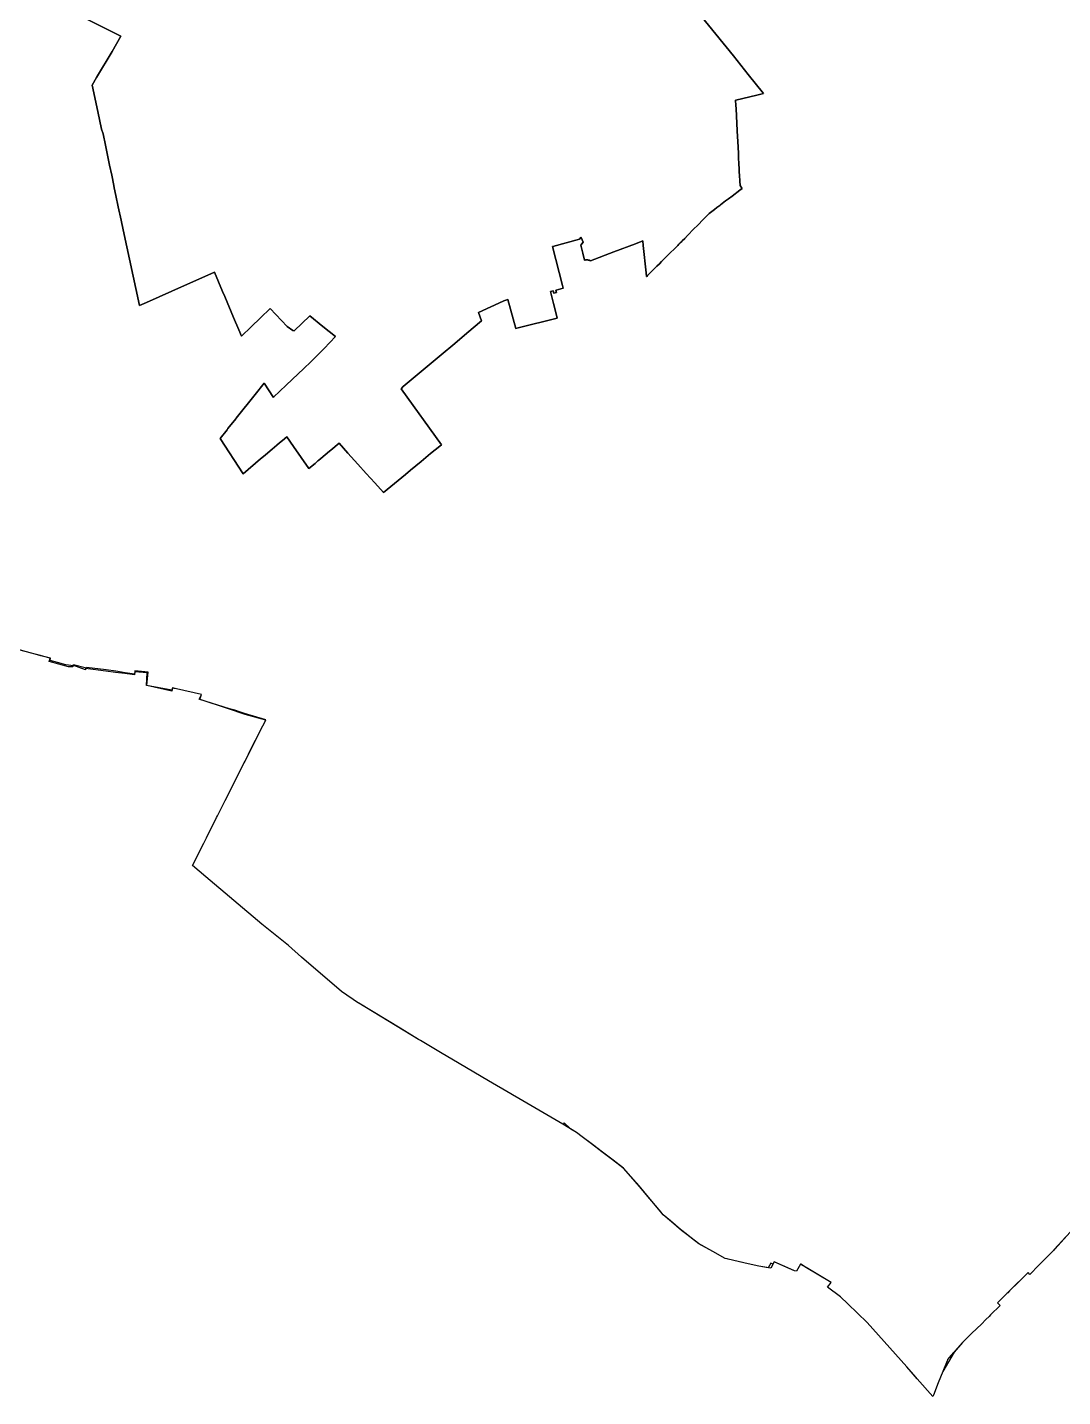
# Model space of a CAD drawing. Header units: inches. Extents: x 11258954 to 11313122, y 3645444 to 3695200.
# Drawn here: x 11268222 to 11276069, y 3645444 to 3655818 of the extents above; entities that cross this region are included whole.
import ezdxf

# ---------------------------------------------------------------- set-up
doc = ezdxf.new("R2010")
doc.units = ezdxf.units.IN
doc.header["$MEASUREMENT"] = 0
for name, color, linetype in [('SchoolBoardDistrict', 253, 'Continuous'), ('SchoolZone_Elementary', 251, 'Continuous'), ('SchoolZone_High', 63, 'Continuous'), ('SchoolZone_Middle', 154, 'Continuous')]:
    doc.layers.add(name, color=color, linetype=linetype)

msp = doc.modelspace()

# ---------------------------------------------------------------- linework, layer by layer
at = {"layer": 'SchoolBoardDistrict'}
msp.add_lwpolyline([(11276093.1875, 3646655.4375), (11276006.5485, 3646559.095), (11276000, 3646551.8125), (11275961.875, 3646513.4375), (11275888.2815, 3646439.4375), (11275819.875, 3646370.625), (11275808.125, 3646383.75), (11275735.5315, 3646312), (11275667.344, 3646244.625), (11275653.269, 3646230.6835), (11275647.5315, 3646225), (11275576.9065, 3646155.1875), (11275595.1875, 3646135.75), (11275523.969, 3646062.75), (11275513.7815, 3646052.3125), (11275488.594, 3646027.9375), (11275453.469, 3645993.9375), (11275381.844, 3645924.5625), (11275323.094, 3645867.6875), (11275311.1875, 3645854.375), (11275252.374, 3645788.4385), (11275243.6355, 3645778.6415), (11275242.8875, 3645777.803), (11275210.082, 3645741.031), (11275197.0625, 3645726.4375), (11275193.1755, 3645716.5975), (11275161.1875, 3645635.625), (11275126.375, 3645547.5), (11275089.6565, 3645454.5), (11275085.625, 3645444.3125), (11274967.0315, 3645579.875), (11274942.95, 3645607.4155), (11274921.344, 3645632.125), (11274888.75, 3645669.375), (11274587.625, 3646005.5), (11274440.719, 3646147.75), (11274386.7815, 3646200), (11274287.469, 3646273.5), (11274316.094, 3646308.6875), (11274124.7815, 3646422.875), (11274103.433, 3646435.6155), (11274081.844, 3646448.5), (11274052.5, 3646395.5), (11274036.0315, 3646396.6875), (11273985.9065, 3646419.625), (11273883, 3646466.6875), (11273857.375, 3646416.6875), (11273765.5625, 3646431.4375), (11273652.4375, 3646458.3125), (11273535.344, 3646486.125), (11273511.844, 3646491.6875), (11273418.844, 3646543.375), (11273310.594, 3646603.5625), (11273221.75, 3646673.1875), (11273191.1995, 3646695.423), (11273180.5315, 3646703.1875), (11273105.0625, 3646767.5), (11273042.875, 3646820.4375), (11273025.5315, 3646841.3125), (11272941.3125, 3646942.5), (11272863.4375, 3647036.0625), (11272795.625, 3647113), (11272739.969, 3647176.125), (11272662.344, 3647234.6875), (11272581.0315, 3647296.0625), (11272504.9065, 3647353.5625), (11272426.4375, 3647412.75), (11272384.469, 3647444.4375), (11272281.9525, 3647508.4745), (11272281.944, 3647508.4795), (11271948.0115, 3647702.559), (11271946.5005, 3647703.438), (11271916.363, 3647720.985), (11271912.6875, 3647723.125), (11271887.5455, 3647737.8765), (11271885.843, 3647738.874), (11271717.591, 3647837.4585), (11271494.2135, 3647968.343), (11271491.81, 3647969.746), (11271440, 3648000), (11271366.4065, 3648044), (11271202.461, 3648142.1455), (11271188.28, 3648150.6345), (11271047.0315, 3648235.1875), (11270733.625, 3648426), (11270733.3305, 3648426.1985), (11270602.219, 3648514.5625), (11270301.219, 3648775), (11270201.625, 3648861.8125), (11270000, 3649023.0625), (11269574.1875, 3649383.375), (11269474.3125, 3649467.875), (11269540.8125, 3649600.8125), (11269558.8175, 3649636.823), (11269579.7985, 3649678.7845), (11269580.5475, 3649680.2815), (11269582.2195, 3649683.6245), (11269656.6565, 3649832.4375), (11269662.496, 3649844.112), (11269720.468, 3649960.003), (11270006.995, 3650526.2735), (11270029.823, 3650571.2215), (11269869.043, 3650621.2435), (11269837.2485, 3650631.12), (11269795.1205, 3650644.2065), (11269755.344, 3650656.5625), (11269529.094, 3650726.9375), (11269543.0625, 3650763.125), (11269352.594, 3650806.3125), (11269335.852, 3650810.116), (11269321.7815, 3650813.3125), (11269317.2815, 3650795.75), (11269125.75, 3650832.625), (11269131.094, 3650929.25), (11269036.969, 3650934.8125), (11269034.5625, 3650913.4375), (11268960.1875, 3650922.9375), (11268889.6565, 3650931.9375), (11268817.094, 3650941.25), (11268664.1565, 3650960.8125), (11268663.1875, 3650950.75), (11268567.6875, 3650985.0625), (11268567.094, 3650974.265), (11268534.219, 3650972.375), (11268387.5315, 3651013), (11268394.125, 3651038.9375), (11268393.826, 3651039.0195), (11268321.9175, 3651058.5735), (11268249.982, 3651078.0225), (11268145.719, 3651106.25)], dxfattribs=at)
at = {"layer": 'SchoolZone_Elementary'}
for points in [[(11273250.1875, 3656000, 0), (11273574.75, 3655602.0625, 0), (11273686.2815, 3655462.4375, 0), (11273801.924, 3655317.767, 0), (11273802.4375, 3655317.125, 0), (11273752.422, 3655305.539, 0), (11273591.5575, 3655268.274, 0), (11273590.375, 3655268, 0), (11273592.469, 3655227.5625, 0), (11273593.719, 3655203.75, 0), (11273602.5315, 3655034.4375, 0), (11273608.9375, 3654911.625, 0), (11273611.4045, 3654864.205, 0), (11273612.875, 3654835.9375, 0), (11273615.8125, 3654779.6875, 0), (11273617.2815, 3654751.5625, 0), (11273618.8125, 3654722.125, 0), (11273619.969, 3654699.9375, 0), (11273622.4065, 3654653.625, 0), (11273624.1565, 3654619.875, 0), (11273637.208, 3654601.3805, 0), (11273639.5215, 3654598.1025, 0), (11273639.594, 3654598, 0), (11273623.875, 3654586.0625, 0), (11273564.5, 3654540.9375, 0), (11273536.625, 3654519.75, 0), (11273514.9375, 3654503.25, 0), (11273488.5315, 3654483.1875, 0), (11273475.0625, 3654472.9375, 0), (11273470.2815, 3654469.3125, 0), (11273449.625, 3654453.625, 0), (11273430.0315, 3654438.75, 0), (11273409.7815, 3654423.3125, 0), (11273390.424, 3654408.5985, 0), (11273389.719, 3654408.0625, 0), (11273387.594, 3654405.6875, 0), (11273370.625, 3654388.4375, 0), (11273355.344, 3654372.875, 0), (11273337.4375, 3654354.625, 0), (11273310.875, 3654327.625, 0), (11273303.594, 3654320.1875, 0), (11273272.4065, 3654288.5, 0), (11273228.219, 3654243.5625, 0), (11273225.5625, 3654240.875, 0), (11273205.219, 3654220.1875, 0), (11273186.8125, 3654201.4375, 0), (11273182.75, 3654197.3125, 0), (11273171.719, 3654186.0625, 0), (11273161.5315, 3654175.6875, 0), (11273152.3125, 3654166.3125, 0), (11273134.9375, 3654148.625, 0), (11273131.875, 3654145.5, 0), (11273129.4065, 3654143, 0), (11273093.0195, 3654107.7045, 0), (11273091.92, 3654106.638, 0), (11273091.9065, 3654106.625, 0), (11273091.668, 3654107.047, 0), (11273091.625, 3654107.125, 0), (11273065.2815, 3654080.6875, 0), (11273046.0315, 3654061.4375, 0), (11273030.125, 3654045.4375, 0), (11273012.7815, 3654028.0625, 0), (11272994.75, 3654009.9375, 0), (11272978.9065, 3653994.0625, 0), (11272958.594, 3653973.6875, 0), (11272941.5625, 3653956.625, 0), (11272924.094, 3653939.125, 0), (11272917.18, 3653932.1895, 0), (11272916.0485, 3653931.0545, 0), (11272912.9945, 3653958.9605, 0), (11272890.209, 3654167.1515, 0), (11272886.5895, 3654200.041, 0), (11272832.0515, 3654179.4145, 0), (11272667.7985, 3654117.292, 0), (11272491.0725, 3654050.452, 0), (11272488.84, 3654051.3895, 0), (11272486.5775, 3654052.2515, 0), (11272484.2875, 3654053.038, 0), (11272481.9725, 3654053.748, 0), (11272479.635, 3654054.3805, 0), (11272477.278, 3654054.935, 0), (11272474.904, 3654055.4105, 0), (11272472.5155, 3654055.8065, 0), (11272470.1145, 3654056.123, 0), (11272467.705, 3654056.3595, 0), (11272465.2885, 3654056.5155, 0), (11272462.8685, 3654056.591, 0), (11272460.447, 3654056.586, 0), (11272458.0275, 3654056.5005, 0), (11272455.612, 3654056.3345, 0), (11272453.203, 3654056.088, 0), (11272450.804, 3654055.7615, 0), (11272448.417, 3654055.3555, 0), (11272446.0445, 3654054.87, 0), (11272432.8545, 3654106.6165, 0), (11272417.074, 3654168.5255, 0), (11272434.1515, 3654191.3675, 0), (11272418.8675, 3654225.475, 0), (11272418.796, 3654225.634, 0), (11272408.1605, 3654213.88, 0), (11272407.3, 3654212.929, 0), (11272205.074, 3654159.4195, 0), (11272203.7605, 3654159.072, 0), (11272278.1015, 3653862.246, 0), (11272283.974, 3653842.2645, 0), (11272284.177, 3653841.5735, 0), (11272229.6425, 3653828.008, 0), (11272228.3515, 3653827.687, 0), (11272232.1445, 3653809.5435, 0), (11272232.288, 3653808.857, 0), (11272212.9485, 3653803.759, 0), (11272208.443, 3653822.7345, 0), (11272188.2045, 3653817.7, 0), (11272186.887, 3653817.3725, 0), (11272209.5905, 3653726.156, 0), (11272211.6945, 3653717.698, 0), (11272237.177, 3653615.2495, 0), (11272237.3505, 3653614.551, 0), (11271943.3125, 3653541.412, 0), (11271924.677, 3653537.0945, 0), (11271864.1595, 3653757.486, 0), (11271834.4445, 3653747.187, 0), (11271829.8, 3653745.03, 0), (11271642.13, 3653657.535, 0), (11271664.331, 3653593.875, 0), (11271554.138, 3653501.0805, 0), (11271462.233, 3653423.41, 0), (11271359.315, 3653336.4745, 0), (11271072.0205, 3653098.0845, 0), (11271055.755, 3653080.9555, 0), (11271361.699, 3652656.8105, 0), (11271361.7395, 3652656.7545, 0), (11271348.1565, 3652645.625, 0), (11271278.969, 3652588.75, 0), (11271206.5315, 3652528.8125, 0), (11271127.3125, 3652463.5625, 0), (11271088.4065, 3652431.75, 0), (11271005, 3652362.25, 0), (11270922.745, 3652293.5185, 0), (11270856.7795, 3652366.5865, 0), (11270790.8145, 3652439.654, 0), (11270726.956, 3652510.388, 0), (11270652.4465, 3652592.92, 0), (11270585.3335, 3652667.1385, 0), (11270556.533, 3652643.216, 0), (11270534.994, 3652625.3255, 0), (11270513.455, 3652607.4355, 0), (11270479.608, 3652579.3215, 0), (11270445.761, 3652551.2075, 0), (11270431.6835, 3652539.515, 0), (11270424.222, 3652533.3175, 0), (11270402.7275, 3652515.373, 0), (11270354.5725, 3652475.172, 0), (11270239.8525, 3652642.205, 0), (11270188.7495, 3652716.6115, 0), (11270155.2005, 3652688.143, 0), (11270133.851, 3652670.0265, 0), (11270112.5015, 3652651.91, 0), (11270078.9525, 3652623.4415, 0), (11270045.4035, 3652594.973, 0), (11270024.054, 3652576.8565, 0), (11269990.505, 3652548.388, 0), (11269857.833, 3652435.8085, 0), (11269683.159, 3652704.0845, 0), (11269735.876, 3652770.2655, 0), (11269742.305, 3652778.337, 0), (11269802.308, 3652853.6655, 0), (11269805.136, 3652857.2155, 0), (11269948.3165, 3653036.9655, 0), (11270016.422, 3653122.466, 0), (11270016.5695, 3653122.2415, 0), (11270086.8115, 3653015.199, 0), (11270087.9275, 3653016.2665, 0), (11270184.3795, 3653108.5015, 0), (11270228.2855, 3653150.488, 0), (11270318.073, 3653233.853, 0), (11270371.723, 3653283.665, 0), (11270470.9575, 3653385.73, 0), (11270558.9065, 3653476.1875, 0), (11270461.969, 3653551.8125, 0), (11270362.8865, 3653633.259, 0), (11270244.3375, 3653518.3905, 0), (11270235.004, 3653521.9775, 0), (11270192.2945, 3653553.1715, 0), (11270061.8075, 3653687.806, 0), (11269989.9905, 3653618.219, 0), (11269918.174, 3653548.632, 0), (11269846.35, 3653478.748, 0), (11269825.495, 3653527.809, 0), (11269785.7415, 3653621.3305, 0), (11269718.7165, 3653779.0105, 0), (11269702.279, 3653817.6775, 0), (11269640.5675, 3653962.8565, 0), (11269318.2465, 3653820.395, 0), (11269124.4335, 3653734.7325, 0), (11269073.2775, 3653712.1225, 0), (11268949.2125, 3654284.494, 0), (11268933.465, 3654357.1445, 0), (11268911.554, 3654459.1305, 0), (11268893.438, 3654545.2455, 0), (11268881.465, 3654602.411, 0), (11268877.5215, 3654621.604, 0), (11268861.824, 3654698.008, 0), (11268846.126, 3654774.412, 0), (11268830.4285, 3654850.8165, 0), (11268814.7305, 3654927.2205, 0), (11268797.5455, 3655010.863, 0), (11268783.486, 3655046.891, 0), (11268755.7925, 3655180.306, 0), (11268714.5735, 3655381.7185, 0), (11268746.34, 3655437.822, 0), (11268864.5085, 3655636.664, 0), (11268930.507, 3655752.6975, 0), (11268358.5855, 3656040.767, 0)], [(11268358.5855, 3656040.767, 0), (11268930.507, 3655752.6975, 0), (11268864.5085, 3655636.664, 0), (11268746.34, 3655437.822, 0), (11268714.5735, 3655381.7185, 0), (11268755.7925, 3655180.306, 0), (11268783.486, 3655046.891, 0), (11268797.5455, 3655010.863, 0), (11268814.7305, 3654927.2205, 0), (11268830.4285, 3654850.8165, 0), (11268846.126, 3654774.412, 0), (11268861.824, 3654698.008, 0), (11268877.5215, 3654621.604, 0), (11268881.465, 3654602.411, 0), (11268893.438, 3654545.2455, 0), (11268911.554, 3654459.1305, 0), (11268933.465, 3654357.1445, 0), (11268949.2125, 3654284.494, 0), (11269073.2775, 3653712.1225, 0), (11269124.4335, 3653734.7325, 0), (11269318.2465, 3653820.395, 0), (11269640.5675, 3653962.8565, 0), (11269702.279, 3653817.6775, 0), (11269718.7165, 3653779.0105, 0), (11269785.7415, 3653621.3305, 0), (11269825.495, 3653527.809, 0), (11269846.35, 3653478.748, 0), (11269918.174, 3653548.632, 0), (11269989.9905, 3653618.219, 0), (11270061.8075, 3653687.806, 0), (11270192.2945, 3653553.1715, 0), (11270235.004, 3653521.9775, 0), (11270244.3375, 3653518.3905, 0), (11270362.8865, 3653633.259, 0), (11270461.969, 3653551.8125, 0), (11270558.9065, 3653476.1875, 0), (11270470.9575, 3653385.73, 0), (11270371.723, 3653283.665, 0), (11270318.073, 3653233.853, 0), (11270228.2855, 3653150.488, 0), (11270184.3795, 3653108.5015, 0), (11270087.9275, 3653016.2665, 0), (11270086.8115, 3653015.199, 0), (11270016.5695, 3653122.2415, 0), (11270016.422, 3653122.466, 0), (11269948.3165, 3653036.9655, 0), (11269805.136, 3652857.2155, 0), (11269802.308, 3652853.6655, 0), (11269742.305, 3652778.337, 0), (11269735.876, 3652770.2655, 0), (11269683.159, 3652704.0845, 0), (11269857.833, 3652435.8085, 0), (11269990.505, 3652548.388, 0), (11270024.054, 3652576.8565, 0), (11270045.4035, 3652594.973, 0), (11270078.9525, 3652623.4415, 0), (11270112.5015, 3652651.91, 0), (11270133.851, 3652670.0265, 0), (11270155.2005, 3652688.143, 0), (11270188.7495, 3652716.6115, 0), (11270239.8525, 3652642.205, 0), (11270354.5725, 3652475.172, 0), (11270402.7275, 3652515.373, 0), (11270424.222, 3652533.3175, 0), (11270431.6835, 3652539.515, 0), (11270445.761, 3652551.2075, 0), (11270479.608, 3652579.3215, 0), (11270513.455, 3652607.4355, 0), (11270534.994, 3652625.3255, 0), (11270556.533, 3652643.216, 0), (11270585.3335, 3652667.1385, 0), (11270652.4465, 3652592.92, 0), (11270726.956, 3652510.388, 0), (11270790.8145, 3652439.654, 0), (11270856.7795, 3652366.5865, 0), (11270922.745, 3652293.5185, 0), (11271005, 3652362.25, 0), (11271088.4065, 3652431.75, 0), (11271127.3125, 3652463.5625, 0), (11271206.5315, 3652528.8125, 0), (11271278.969, 3652588.75, 0), (11271348.1565, 3652645.625, 0), (11271361.7395, 3652656.7545, 0), (11271361.699, 3652656.8105, 0), (11271055.755, 3653080.9555, 0), (11271072.0205, 3653098.0845, 0), (11271359.315, 3653336.4745, 0), (11271462.233, 3653423.41, 0), (11271554.138, 3653501.0805, 0), (11271664.331, 3653593.875, 0), (11271642.13, 3653657.535, 0), (11271829.8, 3653745.03, 0), (11271834.4445, 3653747.187, 0), (11271864.1595, 3653757.486, 0), (11271924.677, 3653537.0945, 0), (11271943.3125, 3653541.412, 0), (11272237.3505, 3653614.551, 0), (11272237.177, 3653615.2495, 0), (11272211.6945, 3653717.698, 0), (11272209.5905, 3653726.156, 0), (11272186.887, 3653817.3725, 0), (11272188.2045, 3653817.7, 0), (11272208.443, 3653822.7345, 0), (11272212.9485, 3653803.759, 0), (11272232.288, 3653808.857, 0), (11272232.1445, 3653809.5435, 0), (11272228.3515, 3653827.687, 0), (11272229.6425, 3653828.008, 0), (11272284.177, 3653841.5735, 0), (11272283.974, 3653842.2645, 0), (11272278.1015, 3653862.246, 0), (11272203.7605, 3654159.072, 0), (11272205.074, 3654159.4195, 0), (11272407.3, 3654212.929, 0), (11272408.1605, 3654213.88, 0), (11272418.796, 3654225.634, 0), (11272418.8675, 3654225.475, 0), (11272434.1515, 3654191.3675, 0), (11272417.074, 3654168.5255, 0), (11272432.8545, 3654106.6165, 0), (11272446.0445, 3654054.87, 0), (11272448.417, 3654055.3555, 0), (11272450.804, 3654055.7615, 0), (11272453.203, 3654056.088, 0), (11272455.612, 3654056.3345, 0), (11272458.0275, 3654056.5005, 0), (11272460.447, 3654056.586, 0), (11272462.8685, 3654056.591, 0), (11272465.2885, 3654056.5155, 0), (11272467.705, 3654056.3595, 0), (11272470.1145, 3654056.123, 0), (11272472.5155, 3654055.8065, 0), (11272474.904, 3654055.4105, 0), (11272477.278, 3654054.935, 0), (11272479.635, 3654054.3805, 0), (11272481.9725, 3654053.748, 0), (11272484.2875, 3654053.038, 0), (11272486.5775, 3654052.2515, 0), (11272488.84, 3654051.3895, 0), (11272491.0725, 3654050.452, 0), (11272667.7985, 3654117.292, 0), (11272832.0515, 3654179.4145, 0), (11272886.5895, 3654200.041, 0), (11272890.209, 3654167.1515, 0), (11272912.9945, 3653958.9605, 0), (11272916.0485, 3653931.0545, 0), (11272917.18, 3653932.1895, 0), (11272924.094, 3653939.125, 0), (11272941.5625, 3653956.625, 0), (11272958.594, 3653973.6875, 0), (11272978.9065, 3653994.0625, 0), (11272994.75, 3654009.9375, 0), (11273012.7815, 3654028.0625, 0), (11273030.125, 3654045.4375, 0), (11273046.0315, 3654061.4375, 0), (11273065.2815, 3654080.6875, 0), (11273091.625, 3654107.125, 0), (11273091.668, 3654107.047, 0), (11273091.9065, 3654106.625, 0), (11273091.92, 3654106.638, 0), (11273093.0195, 3654107.7045, 0), (11273129.4065, 3654143, 0), (11273131.875, 3654145.5, 0), (11273134.9375, 3654148.625, 0), (11273152.3125, 3654166.3125, 0), (11273161.5315, 3654175.6875, 0), (11273171.719, 3654186.0625, 0), (11273182.75, 3654197.3125, 0), (11273186.8125, 3654201.4375, 0), (11273205.219, 3654220.1875, 0), (11273225.5625, 3654240.875, 0), (11273228.219, 3654243.5625, 0), (11273272.4065, 3654288.5, 0), (11273303.594, 3654320.1875, 0), (11273310.875, 3654327.625, 0), (11273337.4375, 3654354.625, 0), (11273355.344, 3654372.875, 0), (11273370.625, 3654388.4375, 0), (11273387.594, 3654405.6875, 0), (11273389.719, 3654408.0625, 0), (11273390.424, 3654408.5985, 0), (11273409.7815, 3654423.3125, 0), (11273430.0315, 3654438.75, 0), (11273449.625, 3654453.625, 0), (11273470.2815, 3654469.3125, 0), (11273475.0625, 3654472.9375, 0), (11273488.5315, 3654483.1875, 0), (11273514.9375, 3654503.25, 0), (11273536.625, 3654519.75, 0), (11273564.5, 3654540.9375, 0), (11273623.875, 3654586.0625, 0), (11273639.594, 3654598, 0), (11273639.5215, 3654598.1025, 0), (11273637.208, 3654601.3805, 0), (11273624.1565, 3654619.875, 0), (11273622.4065, 3654653.625, 0), (11273619.969, 3654699.9375, 0), (11273618.8125, 3654722.125, 0), (11273617.2815, 3654751.5625, 0), (11273615.8125, 3654779.6875, 0), (11273612.875, 3654835.9375, 0), (11273611.4045, 3654864.205, 0), (11273608.9375, 3654911.625, 0), (11273602.5315, 3655034.4375, 0), (11273593.719, 3655203.75, 0), (11273592.469, 3655227.5625, 0), (11273590.375, 3655268, 0), (11273591.5575, 3655268.274, 0), (11273752.422, 3655305.539, 0), (11273802.4375, 3655317.125, 0), (11273801.924, 3655317.767, 0), (11273686.2815, 3655462.4375, 0), (11273574.75, 3655602.0625, 0), (11273250.1875, 3656000, 0)], [(11276310.094, 3646895.5625, 0), (11276009.495, 3646562.3715, 0), (11275888.2815, 3646439.4375, 0), (11275819.875, 3646370.625, 0), (11275808.125, 3646383.75, 0), (11275667.344, 3646244.625, 0), (11275647.5315, 3646225, 0), (11275576.9065, 3646155.1875, 0), (11275595.1875, 3646135.75, 0), (11275523.969, 3646062.75, 0), (11275513.7815, 3646052.3125, 0), (11275488.594, 3646027.9375, 0), (11275453.469, 3645993.9375, 0), (11275381.844, 3645924.5625, 0), (11275323.094, 3645867.6875, 0), (11275311.1875, 3645854.375, 0), (11275246.712, 3645782.0905, 0), (11275161.1875, 3645635.625, 0), (11275126.375, 3645547.5, 0), (11275089.6565, 3645454.5, 0), (11275086.2605, 3645445.919, 0), (11275085.625, 3645444.3125, 0), (11274967.0315, 3645579.875, 0), (11274921.344, 3645632.125, 0), (11274888.75, 3645669.375, 0), (11274587.625, 3646005.5, 0), (11274440.719, 3646147.75, 0), (11274386.7815, 3646200, 0), (11274287.469, 3646273.5, 0), (11274316.094, 3646308.6875, 0), (11274127.9965, 3646421.0955, 0), (11274085.0005, 3646446.616, 0), (11274082.2765, 3646448.242, 0), (11274081.844, 3646448.5, 0), (11274052.5, 3646395.5, 0), (11274036.0315, 3646396.6875, 0), (11273979.5455, 3646422.534, 0), (11273883, 3646466.6875, 0), (11273873.1215, 3646447.412, 0), (11273857.746, 3646454.577, 0), (11273837.393, 3646419.8975, 0), (11273765.5625, 3646431.4375, 0), (11273754.0295, 3646434.1775, 0), (11273652.4375, 3646458.3125, 0), (11273644.01, 3646460.314, 0), (11273535.344, 3646486.125, 0), (11273525.9285, 3646488.3535, 0), (11273511.844, 3646491.6875, 0), (11273418.844, 3646543.375, 0), (11273417.949, 3646543.8725, 0), (11273311.9985, 3646602.7815, 0), (11273256.5295, 3646645.9315, 0), (11273214.865, 3646678.343, 0), (11273172.1555, 3646710.325, 0), (11273172.1465, 3646710.332, 0), (11273096.2255, 3646775.0225, 0), (11273042.875, 3646820.4375, 0), (11273020.739, 3646847.0705, 0), (11273020.5795, 3646847.2625, 0), (11273020.4625, 3646847.403, 0), (11272942.285, 3646941.3315, 0), (11272858.458, 3647041.712, 0), (11272795.6245, 3647112.9995, 0), (11272792.6075, 3647116.4225, 0), (11272736.883, 3647178.453, 0), (11272657.0455, 3647238.687, 0), (11272577.223, 3647298.939, 0), (11272497.4155, 3647359.213, 0), (11272426.4375, 3647412.75, 0), (11272384.469, 3647444.4375, 0), (11272340.7675, 3647471.7355, 0), (11272336.154, 3647476.131, 0), (11272291.0945, 3647519.063, 0), (11272282.917, 3647509.6045, 0), (11272281.944, 3647508.4795, 0), (11271948.0115, 3647702.559, 0), (11271946.5005, 3647703.438, 0), (11271912.6875, 3647723.125, 0), (11271887.5455, 3647737.8765, 0), (11271885.843, 3647738.874, 0), (11271717.591, 3647837.4585, 0), (11271494.2135, 3647968.343, 0), (11271440, 3648000, 0), (11271366.4065, 3648044, 0), (11271202.461, 3648142.1455, 0), (11271188.28, 3648150.6345, 0), (11270733.625, 3648426, 0), (11270733.3305, 3648426.1985, 0), (11270602.219, 3648514.5625, 0), (11270301.219, 3648775, 0), (11270201.625, 3648861.8125, 0), (11270000, 3649023.0625, 0), (11269574.1875, 3649383.375, 0), (11269474.3125, 3649467.875, 0), (11269542.0715, 3649601.7145, 0), (11269579.7985, 3649678.7845, 0), (11269656.6565, 3649832.4375, 0), (11269662.496, 3649844.112, 0), (11269720.468, 3649960.003, 0), (11269841.227, 3650198.662, 0), (11269848.745, 3650213.5195, 0), (11269897.6105, 3650310.0945, 0), (11269899.4725, 3650313.7745, 0), (11270006.995, 3650526.2735, 0), (11270030.207, 3650569.404, 0), (11269872.929, 3650613.6025, 0), (11269866.2175, 3650615.809, 0), (11269754.1055, 3650652.664, 0), (11269525.8045, 3650727.7145, 0), (11269541.168, 3650763.8545, 0), (11269352.8635, 3650808.089, 0), (11269323.1165, 3650815.1775, 0), (11269316.6115, 3650789.6945, 0), (11269129.042, 3650832.894, 0), (11269137.5785, 3650934.135, 0), (11269037.5675, 3650944.0345, 0), (11269035.5175, 3650919.1185, 0), (11268963.8385, 3650929.3135, 0), (11268891.72, 3650939.5705, 0), (11268819.2935, 3650949.8715, 0), (11268670.513, 3650968.9605, 0), (11268669.965, 3650962.283, 0), (11268572.3875, 3650988.546, 0), (11268571.8645, 3650981.996, 0), (11268514.7495, 3650989.102, 0), (11268451.361, 3651006.296, 0), (11268422.3305, 3651014.1775, 0), (11268394.034, 3651021.8595, 0), (11268397.796, 3651038.151, 0), (11268397.496, 3651038.228, 0), (11268325.676, 3651057.8355, 0), (11268253.7865, 3651077.4615, 0), (11268158.0285, 3651103.6035, 0)]]:
    msp.add_polyline3d(points, dxfattribs=at)
at = {"layer": 'SchoolZone_High'}
msp.add_polyline3d([(11276310.094, 3646895.5625, 0), (11276009.495, 3646562.3715, 0), (11275888.2815, 3646439.4375, 0), (11275819.875, 3646370.625, 0), (11275808.125, 3646383.75, 0), (11275667.344, 3646244.625, 0), (11275647.5315, 3646225, 0), (11275576.9065, 3646155.1875, 0), (11275595.1875, 3646135.75, 0), (11275523.969, 3646062.75, 0), (11275513.7815, 3646052.3125, 0), (11275488.594, 3646027.9375, 0), (11275453.469, 3645993.9375, 0), (11275381.844, 3645924.5625, 0), (11275323.094, 3645867.6875, 0), (11275311.1875, 3645854.375, 0), (11275246.712, 3645782.0905, 0), (11275161.1875, 3645635.625, 0), (11275126.375, 3645547.5, 0), (11275089.6565, 3645454.5, 0), (11275086.2605, 3645445.919, 0), (11275085.625, 3645444.3125, 0), (11274967.0315, 3645579.875, 0), (11274921.344, 3645632.125, 0), (11274888.75, 3645669.375, 0), (11274587.625, 3646005.5, 0), (11274440.719, 3646147.75, 0), (11274386.7815, 3646200, 0), (11274287.469, 3646273.5, 0), (11274316.094, 3646308.6875, 0), (11274127.9965, 3646421.0955, 0), (11274085.0005, 3646446.616, 0), (11274082.2765, 3646448.242, 0), (11274081.844, 3646448.5, 0), (11274052.5, 3646395.5, 0), (11274036.0315, 3646396.6875, 0), (11273979.5455, 3646422.534, 0), (11273883, 3646466.6875, 0), (11273873.1215, 3646447.412, 0), (11273857.746, 3646454.577, 0), (11273837.393, 3646419.8975, 0), (11273765.5625, 3646431.4375, 0), (11273754.0295, 3646434.1775, 0), (11273652.4375, 3646458.3125, 0), (11273644.01, 3646460.314, 0), (11273535.344, 3646486.125, 0), (11273525.9285, 3646488.3535, 0), (11273511.844, 3646491.6875, 0), (11273418.844, 3646543.375, 0), (11273417.949, 3646543.8725, 0), (11273311.9985, 3646602.7815, 0), (11273256.5295, 3646645.9315, 0), (11273214.865, 3646678.343, 0), (11273172.1555, 3646710.325, 0), (11273172.1465, 3646710.332, 0), (11273096.2255, 3646775.0225, 0), (11273042.875, 3646820.4375, 0), (11273020.739, 3646847.0705, 0), (11273020.5795, 3646847.2625, 0), (11273020.4625, 3646847.403, 0), (11272942.285, 3646941.3315, 0), (11272858.458, 3647041.712, 0), (11272795.6245, 3647112.9995, 0), (11272792.6075, 3647116.4225, 0), (11272736.883, 3647178.453, 0), (11272657.0455, 3647238.687, 0), (11272577.223, 3647298.939, 0), (11272497.4155, 3647359.213, 0), (11272426.4375, 3647412.75, 0), (11272384.469, 3647444.4375, 0), (11272340.7675, 3647471.7355, 0), (11272336.154, 3647476.131, 0), (11272291.0945, 3647519.063, 0), (11272282.917, 3647509.6045, 0), (11272281.944, 3647508.4795, 0), (11271948.0115, 3647702.559, 0), (11271946.5005, 3647703.438, 0), (11271912.6875, 3647723.125, 0), (11271887.5455, 3647737.8765, 0), (11271885.843, 3647738.874, 0), (11271717.591, 3647837.4585, 0), (11271494.2135, 3647968.343, 0), (11271440, 3648000, 0), (11271366.4065, 3648044, 0), (11271202.461, 3648142.1455, 0), (11271188.28, 3648150.6345, 0), (11270733.625, 3648426, 0), (11270733.3305, 3648426.1985, 0), (11270602.219, 3648514.5625, 0), (11270301.219, 3648775, 0), (11270201.625, 3648861.8125, 0), (11270000, 3649023.0625, 0), (11269574.1875, 3649383.375, 0), (11269474.3125, 3649467.875, 0), (11269542.0715, 3649601.7145, 0), (11269579.7985, 3649678.7845, 0), (11269656.6565, 3649832.4375, 0), (11269662.496, 3649844.112, 0), (11269720.468, 3649960.003, 0), (11269841.227, 3650198.662, 0), (11269848.745, 3650213.5195, 0), (11269897.6105, 3650310.0945, 0), (11269899.4725, 3650313.7745, 0), (11270006.995, 3650526.2735, 0), (11270030.207, 3650569.404, 0), (11269872.929, 3650613.6025, 0), (11269866.2175, 3650615.809, 0), (11269754.1055, 3650652.664, 0), (11269525.8045, 3650727.7145, 0), (11269541.168, 3650763.8545, 0), (11269352.8635, 3650808.089, 0), (11269323.1165, 3650815.1775, 0), (11269316.6115, 3650789.6945, 0), (11269129.042, 3650832.894, 0), (11269137.5785, 3650934.135, 0), (11269037.5675, 3650944.0345, 0), (11269035.5175, 3650919.1185, 0), (11268963.8385, 3650929.3135, 0), (11268891.72, 3650939.5705, 0), (11268819.2935, 3650949.8715, 0), (11268670.513, 3650968.9605, 0), (11268669.965, 3650962.283, 0), (11268572.3875, 3650988.546, 0), (11268571.8645, 3650981.996, 0), (11268514.7495, 3650989.102, 0), (11268451.361, 3651006.296, 0), (11268422.3305, 3651014.1775, 0), (11268394.034, 3651021.8595, 0), (11268397.796, 3651038.151, 0), (11268397.496, 3651038.228, 0), (11268325.676, 3651057.8355, 0), (11268253.7865, 3651077.4615, 0), (11268158.0285, 3651103.6035, 0)], dxfattribs=at)
at = {"layer": 'SchoolZone_Middle'}
msp.add_polyline3d([(11276310.094, 3646895.5625, 0), (11276009.495, 3646562.3715, 0), (11275888.2815, 3646439.4375, 0), (11275819.875, 3646370.625, 0), (11275808.125, 3646383.75, 0), (11275667.344, 3646244.625, 0), (11275647.5315, 3646225, 0), (11275576.9065, 3646155.1875, 0), (11275595.1875, 3646135.75, 0), (11275523.969, 3646062.75, 0), (11275513.7815, 3646052.3125, 0), (11275488.594, 3646027.9375, 0), (11275453.469, 3645993.9375, 0), (11275381.844, 3645924.5625, 0), (11275323.094, 3645867.6875, 0), (11275311.1875, 3645854.375, 0), (11275246.712, 3645782.0905, 0), (11275161.1875, 3645635.625, 0), (11275126.375, 3645547.5, 0), (11275089.6565, 3645454.5, 0), (11275086.2605, 3645445.919, 0), (11275085.625, 3645444.3125, 0), (11274967.0315, 3645579.875, 0), (11274921.344, 3645632.125, 0), (11274888.75, 3645669.375, 0), (11274587.625, 3646005.5, 0), (11274440.719, 3646147.75, 0), (11274386.7815, 3646200, 0), (11274287.469, 3646273.5, 0), (11274316.094, 3646308.6875, 0), (11274127.9965, 3646421.0955, 0), (11274085.0005, 3646446.616, 0), (11274082.2765, 3646448.242, 0), (11274081.844, 3646448.5, 0), (11274052.5, 3646395.5, 0), (11274036.0315, 3646396.6875, 0), (11273979.5455, 3646422.534, 0), (11273883, 3646466.6875, 0), (11273873.1215, 3646447.412, 0), (11273857.746, 3646454.577, 0), (11273837.393, 3646419.8975, 0), (11273765.5625, 3646431.4375, 0), (11273754.0295, 3646434.1775, 0), (11273652.4375, 3646458.3125, 0), (11273644.01, 3646460.314, 0), (11273535.344, 3646486.125, 0), (11273525.9285, 3646488.3535, 0), (11273511.844, 3646491.6875, 0), (11273418.844, 3646543.375, 0), (11273417.949, 3646543.8725, 0), (11273311.9985, 3646602.7815, 0), (11273256.5295, 3646645.9315, 0), (11273214.865, 3646678.343, 0), (11273172.1555, 3646710.325, 0), (11273172.1465, 3646710.332, 0), (11273096.2255, 3646775.0225, 0), (11273042.875, 3646820.4375, 0), (11273020.739, 3646847.0705, 0), (11273020.5795, 3646847.2625, 0), (11273020.4625, 3646847.403, 0), (11272942.285, 3646941.3315, 0), (11272858.458, 3647041.712, 0), (11272795.6245, 3647112.9995, 0), (11272792.6075, 3647116.4225, 0), (11272736.883, 3647178.453, 0), (11272657.0455, 3647238.687, 0), (11272577.223, 3647298.939, 0), (11272497.4155, 3647359.213, 0), (11272426.4375, 3647412.75, 0), (11272384.469, 3647444.4375, 0), (11272340.7675, 3647471.7355, 0), (11272336.154, 3647476.131, 0), (11272291.0945, 3647519.063, 0), (11272282.917, 3647509.6045, 0), (11272281.944, 3647508.4795, 0), (11271948.0115, 3647702.559, 0), (11271946.5005, 3647703.438, 0), (11271912.6875, 3647723.125, 0), (11271887.5455, 3647737.8765, 0), (11271885.843, 3647738.874, 0), (11271717.591, 3647837.4585, 0), (11271494.2135, 3647968.343, 0), (11271440, 3648000, 0), (11271366.4065, 3648044, 0), (11271202.461, 3648142.1455, 0), (11271188.28, 3648150.6345, 0), (11270733.625, 3648426, 0), (11270733.3305, 3648426.1985, 0), (11270602.219, 3648514.5625, 0), (11270301.219, 3648775, 0), (11270201.625, 3648861.8125, 0), (11270000, 3649023.0625, 0), (11269574.1875, 3649383.375, 0), (11269474.3125, 3649467.875, 0), (11269542.0715, 3649601.7145, 0), (11269579.7985, 3649678.7845, 0), (11269656.6565, 3649832.4375, 0), (11269662.496, 3649844.112, 0), (11269720.468, 3649960.003, 0), (11269841.227, 3650198.662, 0), (11269848.745, 3650213.5195, 0), (11269897.6105, 3650310.0945, 0), (11269899.4725, 3650313.7745, 0), (11270006.995, 3650526.2735, 0), (11270030.207, 3650569.404, 0), (11269872.929, 3650613.6025, 0), (11269866.2175, 3650615.809, 0), (11269754.1055, 3650652.664, 0), (11269525.8045, 3650727.7145, 0), (11269541.168, 3650763.8545, 0), (11269352.8635, 3650808.089, 0), (11269323.1165, 3650815.1775, 0), (11269316.6115, 3650789.6945, 0), (11269129.042, 3650832.894, 0), (11269137.5785, 3650934.135, 0), (11269037.5675, 3650944.0345, 0), (11269035.5175, 3650919.1185, 0), (11268963.8385, 3650929.3135, 0), (11268891.72, 3650939.5705, 0), (11268819.2935, 3650949.8715, 0), (11268670.513, 3650968.9605, 0), (11268669.965, 3650962.283, 0), (11268572.3875, 3650988.546, 0), (11268571.8645, 3650981.996, 0), (11268514.7495, 3650989.102, 0), (11268451.361, 3651006.296, 0), (11268422.3305, 3651014.1775, 0), (11268394.034, 3651021.8595, 0), (11268397.796, 3651038.151, 0), (11268397.496, 3651038.228, 0), (11268325.676, 3651057.8355, 0), (11268253.7865, 3651077.4615, 0), (11268158.0285, 3651103.6035, 0)], dxfattribs=at)

doc.saveas('drawing.dxf')
